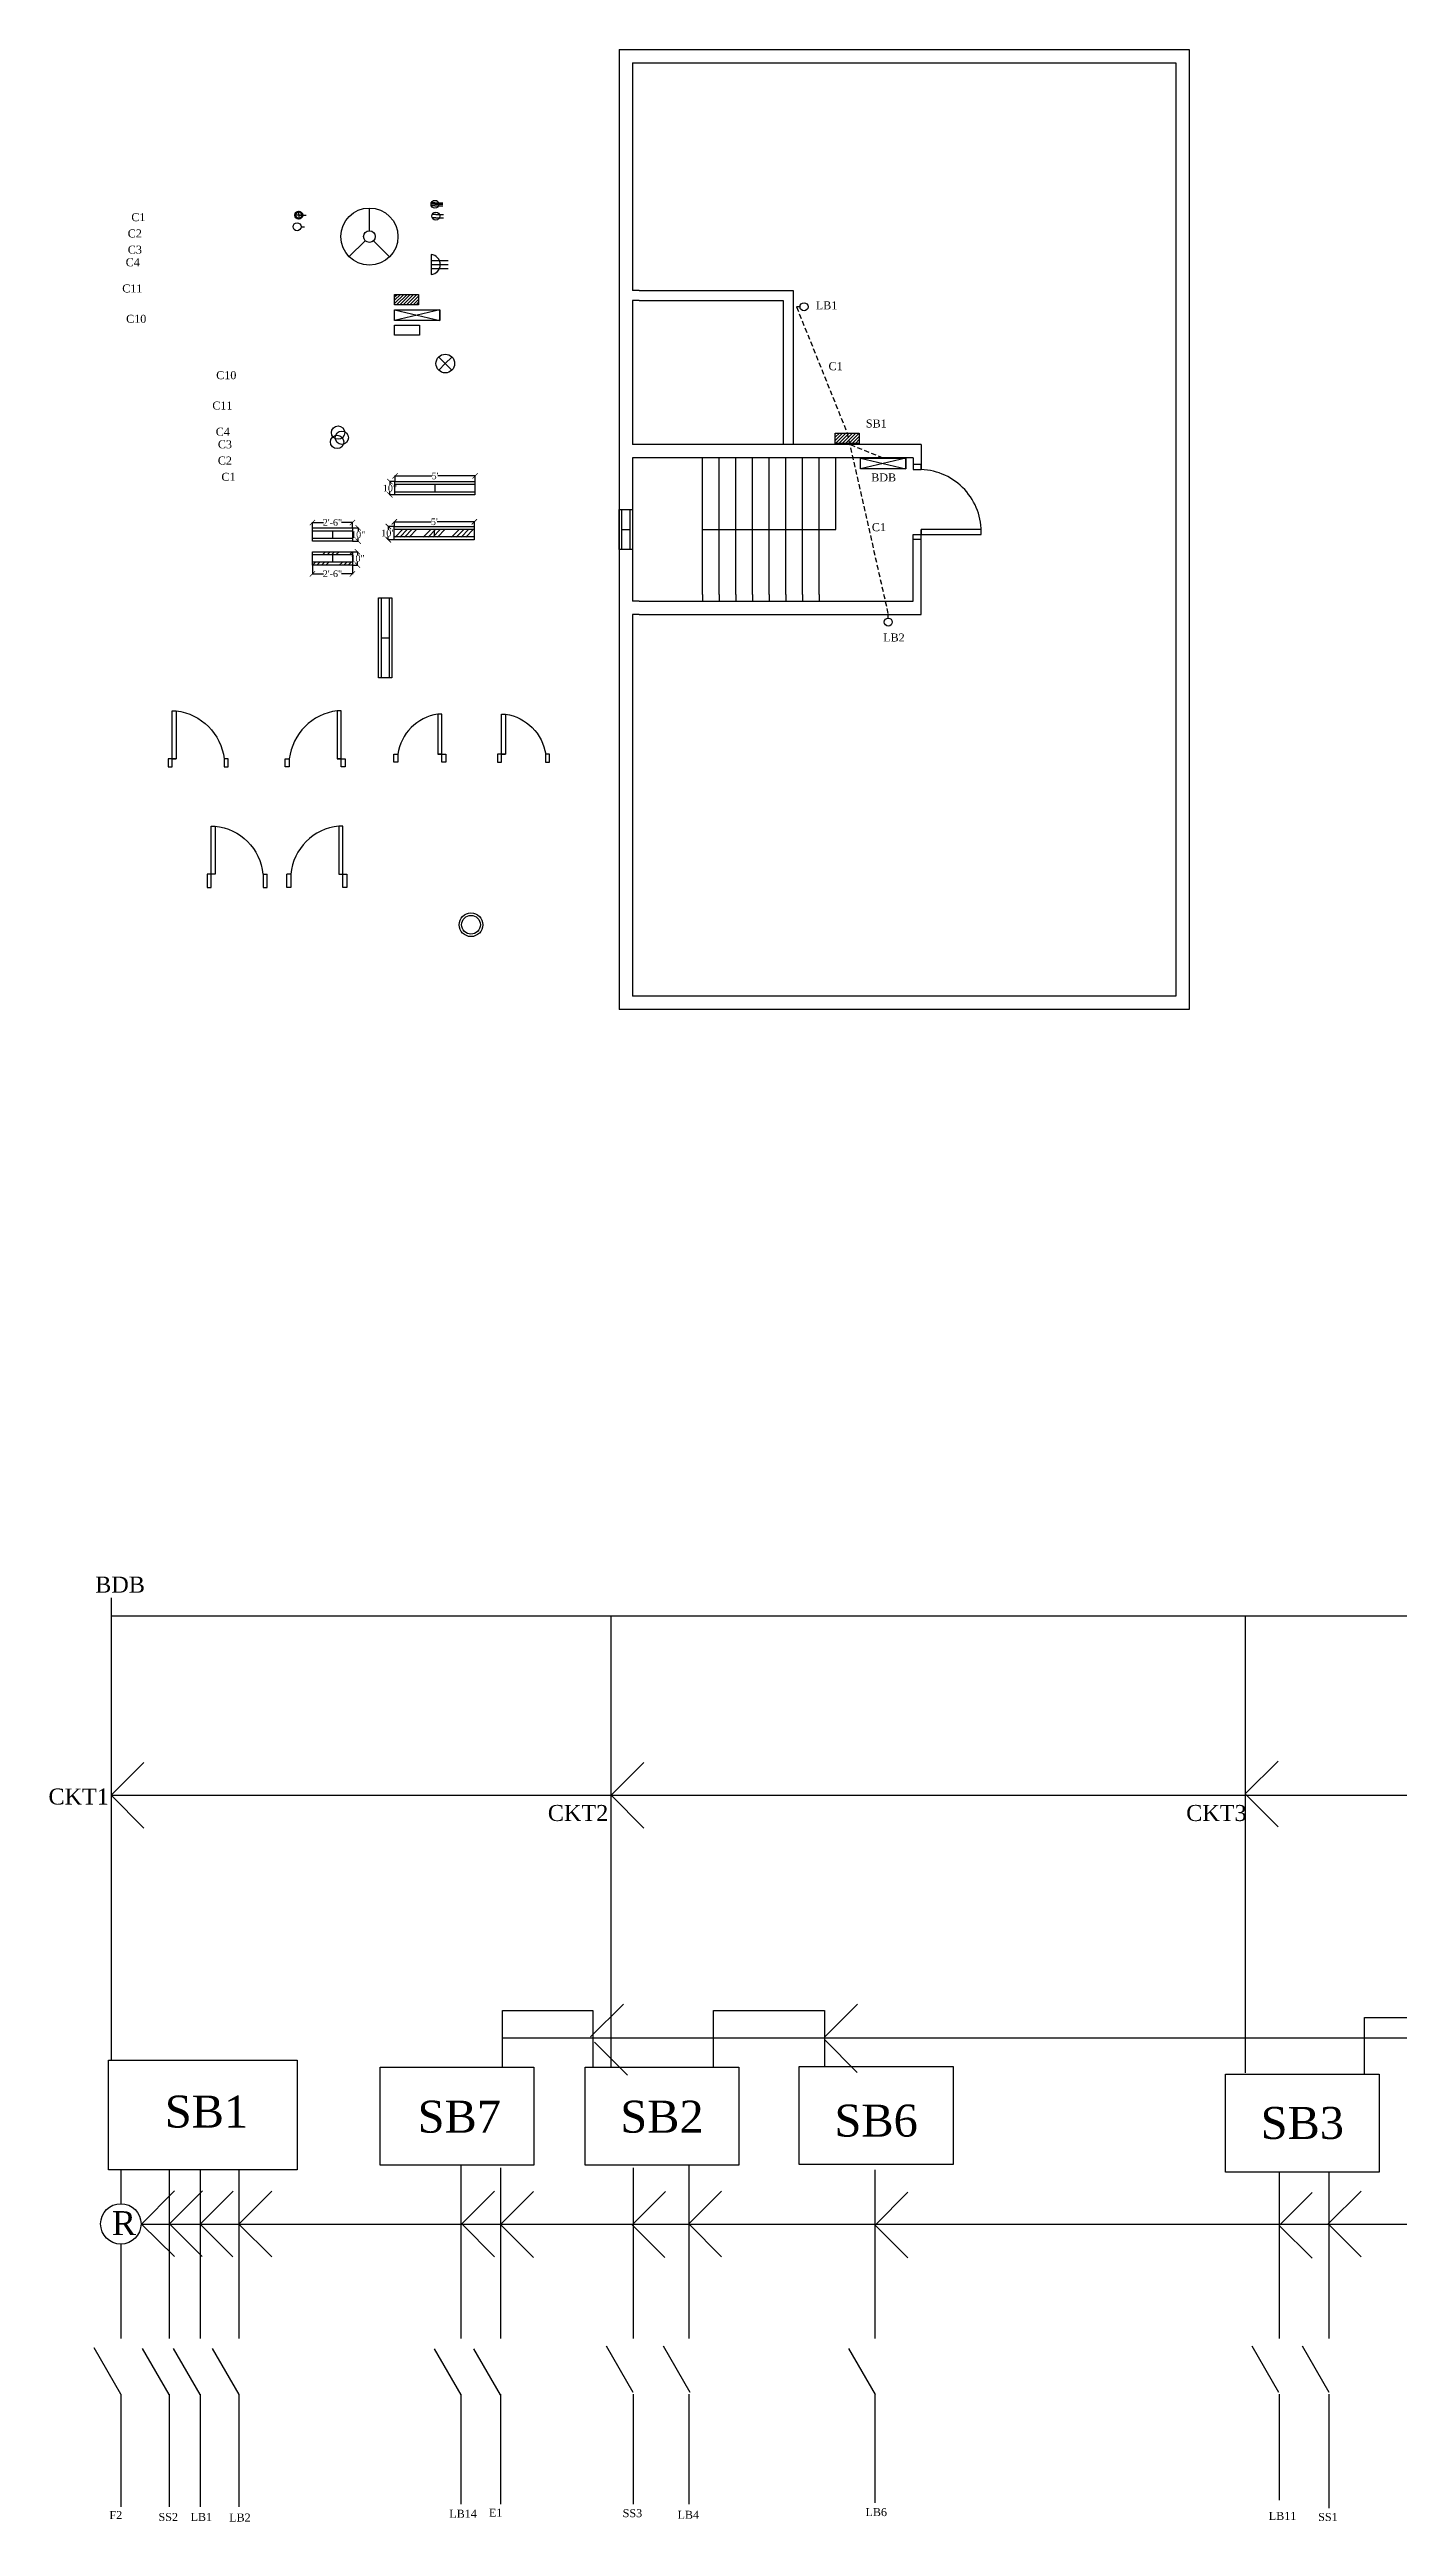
# Model space of a CAD drawing. Header units: inches. Extents: x -2152 to 9073, y -5017 to 214.
# Drawn here: x 328 to 1339, y -1750 to 104 of the extents above; entities that cross this region are included whole.
import ezdxf

# ---------------------------------------------------------------- set-up
doc = ezdxf.new("R2010")
doc.units = ezdxf.units.IN
doc.header["$LTSCALE"] = 15
doc.header["$MEASUREMENT"] = 0
doc.header["$PDMODE"] = 1
doc.header["$PDSIZE"] = 120
doc.linetypes.add('HIDDEN', pattern=[0.375, 0.25, -0.125])
for name, color, linetype in [('Doors', 46, 'Continuous'), ('Electrical', 7, 'Continuous'), ('Emergency', 130, 'HIDDEN'), ('Fittings', 7, 'Continuous'), ('Hidden', 242, 'HIDDEN'), ('Text', 7, 'Continuous'), ('Windows', 140, 'Continuous')]:
    doc.layers.add(name, color=color, linetype=linetype)
doc.styles.get("Standard").update_dxf_attribs({"font": 'times.ttf'})
doc.dimstyles.get("Standard").update_dxf_attribs({"dimtxt": 5, "dimasz": 4, "dimexe": 0.18, "dimexo": 0.0625, "dimgap": 0.09, "dimtad": 0, "dimtih": 1, "dimtoh": 1, "dimdec": 4, "dimzin": 0, "dimdsep": 46, "dimlunit": 4, "dimtxsty": 'Standard', "dimblk": 'ARCHTICK', "dimcen": 6, "dimadec": 0, "dimazin": 0, "dimtfac": 1, "dimtdec": 4, "dimtofl": 0, "dimtmove": 0, "dimatfit": 3, "dimfxl": 1, "dimtolj": 1, "dimtzin": 0, "dimarcsym": 0})

# ---------------------------------------------------------------- blocks, each defined once
blk = doc.blocks.new('Window Big')
at = {"layer": 'Windows'}
for p, q in [((367.2, -212.7), (439.2, -212.7)), ((367.2, -224.7), (367.2, -212.7)), ((367.2, -215.2), (439.2, -215.2)), ((439.2, -222.2), (367.2, -222.2)), ((403.2, -215.2), (403.2, -222.2)), ((439.2, -212.7), (439.2, -224.7)), ((439.2, -224.7), (367.2, -224.7))]:
    blk.add_line(p, q, dxfattribs=at)
blk = doc.blocks.new('Window Toilet')
at = {"layer": 'Windows'}
for p, q in [((293, -254.5), (329, -254.5)), ((293, -266.5), (293, -254.5)), ((293, -257), (329, -257)), ((329, -264), (293, -264)), ((329, -266.5), (293, -266.5)), ((311, -257), (311, -264)), ((329, -254.5), (329, -266.5))]:
    blk.add_line(p, q, dxfattribs=at)
blk = doc.blocks.new('SLIDING WINDOW DOOR')
at = {"layer": 'Windows'}
h = blk.add_hatch(dxfattribs=at)
h.set_pattern_fill('ANSI34', color=256, scale=30, style=0)
h.paths.add_polyline_path([(625.8, -247.3), (625.8, -238.5), (580.8, -238.5), (580.8, -247.3)])
h.paths.add_polyline_path([(670.8, -247.3), (670.8, -238.5), (625.8, -238.5), (625.8, -247.3)])
at = {"layer": 'Windows', "xscale": 1.25, "yscale": 1.25, "zscale": 1.25}
blk.add_blockref('Window Big', (121.8, 30.5), dxfattribs=at)
blk = doc.blocks.new('STAIR WINDOW')
at = {"layer": 'Windows'}
h = blk.add_hatch(dxfattribs=at)
h.set_pattern_fill('ANSI34', color=256, scale=30, style=0)
h.paths.add_polyline_path([(511.5, -251), (511.5, -254.3), (558.8, -254.3), (558.8, -251)])
h.paths.add_polyline_path([(511.5, -263.5), (511.5, -266.7), (558.8, -266.7), (558.8, -263.5)])
at = {"layer": 'Windows', "xscale": 1.313380321480054, "yscale": 1.313380321480054, "zscale": 1.313380321480054}
blk.add_blockref('Window Toilet', (126.7, 83.3), dxfattribs=at)
blk = doc.blocks.new('_ArchTick')
at = {"color": 0, "linetype": 'ByBlock', "const_width": 0.15}
blk.add_lwpolyline([(-0.5, -0.5), (0.5, 0.5)], dxfattribs=at)
blk = doc.blocks.new('*D51')
at = {"color": 0, "lineweight": -2, "transparency": 16777216}
for p, q in [((586.8, -220), (582.9, -220)), ((583.1, -220), (583.1, -222.4)), ((586.8, -230), (582.9, -230)), ((583.1, -230), (583.1, -227.6))]:
    blk.add_line(p, q, dxfattribs=at)
at = {"layer": 'Defpoints', "color": 0, "transparency": 16777216}
for p in [(586.9, -220), (583.1, -230), (586.9, -230)]:
    blk.add_point(p, dxfattribs=at)
at = {"color": 0, "lineweight": -2, "transparency": 16777216, "xscale": 4, "yscale": 4, "zscale": 4}
for p, rotation in [((583.1, -220), 90), ((583.1, -230), 270)]:
    blk.add_blockref('_ArchTick', p, dxfattribs=dict(at, rotation=rotation))
at = {"color": 0, "transparency": 16777216, "insert": (583.1, -225), "char_height": 5, "attachment_point": 5}
blk.add_mtext('\\A1;10"', dxfattribs=at)
blk = doc.blocks.new('*D52')
at = {"color": 0, "lineweight": -2, "transparency": 16777216}
for p, q in [((586.9, -219.9), (586.9, -215.6)), ((586.9, -215.8), (614.6, -215.8)), ((646.9, -215.8), (619.1, -215.8)), ((646.9, -219.9), (646.9, -215.6))]:
    blk.add_line(p, q, dxfattribs=at)
at = {"layer": 'Defpoints', "color": 0, "transparency": 16777216}
for p in [(586.9, -220), (646.9, -215.8), (646.9, -220)]:
    blk.add_point(p, dxfattribs=at)
at = {"color": 0, "lineweight": -2, "transparency": 16777216, "xscale": 4, "yscale": 4, "zscale": 4, "rotation": 180}
blk.add_blockref('_ArchTick', (586.9, -215.8), dxfattribs=at)
at = {"color": 0, "lineweight": -2, "transparency": 16777216, "xscale": 4, "yscale": 4, "zscale": 4}
blk.add_blockref('_ArchTick', (646.9, -215.8), dxfattribs=at)
at = {"color": 0, "transparency": 16777216, "insert": (616.9, -215.8), "char_height": 5, "attachment_point": 5}
blk.add_mtext("\\A1;5'", dxfattribs=at)
blk = doc.blocks.new('*D53')
at = {"color": 0, "lineweight": -2, "transparency": 16777216}
for p, q in [((586.4, -253.6), (586.4, -250)), ((586.4, -250.2), (614.1, -250.2)), ((646.4, -250.2), (618.6, -250.2)), ((646.4, -253.6), (646.4, -250))]:
    blk.add_line(p, q, dxfattribs=at)
at = {"layer": 'Defpoints', "color": 0, "transparency": 16777216}
for p in [(586.4, -253.7), (646.4, -250.2), (646.4, -253.7)]:
    blk.add_point(p, dxfattribs=at)
at = {"color": 0, "lineweight": -2, "transparency": 16777216, "xscale": 4, "yscale": 4, "zscale": 4, "rotation": 180}
blk.add_blockref('_ArchTick', (586.4, -250.2), dxfattribs=at)
at = {"color": 0, "lineweight": -2, "transparency": 16777216, "xscale": 4, "yscale": 4, "zscale": 4}
blk.add_blockref('_ArchTick', (646.4, -250.2), dxfattribs=at)
at = {"color": 0, "transparency": 16777216, "insert": (616.4, -250.2), "char_height": 5, "attachment_point": 5}
blk.add_mtext("\\A1;5'", dxfattribs=at)
blk = doc.blocks.new('*D54')
at = {"color": 0, "lineweight": -2, "transparency": 16777216}
for p, q in [((525, -254.8), (525, -250.5)), ((525, -250.7), (533.2, -250.7)), ((555, -250.7), (546.9, -250.7)), ((555, -254.8), (555, -250.5))]:
    blk.add_line(p, q, dxfattribs=at)
at = {"layer": 'Defpoints', "color": 0, "transparency": 16777216}
for p in [(525, -254.8), (555, -250.7), (555, -254.8)]:
    blk.add_point(p, dxfattribs=at)
at = {"color": 0, "lineweight": -2, "transparency": 16777216, "xscale": 4, "yscale": 4, "zscale": 4, "rotation": 180}
blk.add_blockref('_ArchTick', (525, -250.7), dxfattribs=at)
at = {"color": 0, "lineweight": -2, "transparency": 16777216, "xscale": 4, "yscale": 4, "zscale": 4}
blk.add_blockref('_ArchTick', (555, -250.7), dxfattribs=at)
at = {"color": 0, "transparency": 16777216, "insert": (540, -250.7), "char_height": 5, "attachment_point": 5}
blk.add_mtext('\\A1;2\'-6"', dxfattribs=at)
blk = doc.blocks.new('*D55')
at = {"color": 0, "lineweight": -2, "transparency": 16777216}
for p, q in [((555.1, -254.8), (559.5, -254.8)), ((559.3, -254.8), (559.3, -257.2)), ((555.1, -264.8), (559.5, -264.8)), ((559.3, -264.8), (559.3, -262.5))]:
    blk.add_line(p, q, dxfattribs=at)
at = {"layer": 'Defpoints', "color": 0, "transparency": 16777216}
for p in [(555, -254.8), (555, -264.8), (559.3, -264.8)]:
    blk.add_point(p, dxfattribs=at)
at = {"color": 0, "lineweight": -2, "transparency": 16777216, "xscale": 4, "yscale": 4, "zscale": 4}
for p, rotation in [((559.3, -254.8), 90), ((559.3, -264.8), 270)]:
    blk.add_blockref('_ArchTick', p, dxfattribs=dict(at, rotation=rotation))
at = {"color": 0, "transparency": 16777216, "insert": (559.3, -259.8), "char_height": 5, "attachment_point": 5}
blk.add_mtext('\\A1;10"', dxfattribs=at)
blk = doc.blocks.new('*D56')
at = {"color": 0, "lineweight": -2, "transparency": 16777216}
for p, q in [((555.1, -272.7), (559, -272.7)), ((558.8, -272.7), (558.8, -275)), ((555.1, -282.7), (559, -282.7)), ((558.8, -282.7), (558.8, -280.3))]:
    blk.add_line(p, q, dxfattribs=at)
at = {"layer": 'Defpoints', "color": 0, "transparency": 16777216}
for p in [(555, -272.7), (555, -282.7), (558.8, -282.7)]:
    blk.add_point(p, dxfattribs=at)
at = {"color": 0, "lineweight": -2, "transparency": 16777216, "xscale": 4, "yscale": 4, "zscale": 4}
for p, rotation in [((558.8, -272.7), 90), ((558.8, -282.7), 270)]:
    blk.add_blockref('_ArchTick', p, dxfattribs=dict(at, rotation=rotation))
at = {"color": 0, "transparency": 16777216, "insert": (558.8, -277.7), "char_height": 5, "attachment_point": 5}
blk.add_mtext('\\A1;10"', dxfattribs=at)
blk = doc.blocks.new('*D57')
at = {"color": 0, "lineweight": -2, "transparency": 16777216}
for p, q in [((525, -282.7), (525, -289.4)), ((525, -289.2), (533.2, -289.2)), ((555, -289.2), (546.9, -289.2)), ((555, -282.7), (555, -289.4))]:
    blk.add_line(p, q, dxfattribs=at)
at = {"layer": 'Defpoints', "color": 0, "transparency": 16777216}
for p in [(525, -282.6), (555, -282.6), (555, -289.2)]:
    blk.add_point(p, dxfattribs=at)
at = {"color": 0, "lineweight": -2, "transparency": 16777216, "xscale": 4, "yscale": 4, "zscale": 4, "rotation": 180}
blk.add_blockref('_ArchTick', (525, -289.2), dxfattribs=at)
at = {"color": 0, "lineweight": -2, "transparency": 16777216, "xscale": 4, "yscale": 4, "zscale": 4}
blk.add_blockref('_ArchTick', (555, -289.2), dxfattribs=at)
at = {"color": 0, "transparency": 16777216, "insert": (540, -289.2), "char_height": 5, "attachment_point": 5}
blk.add_mtext('\\A1;2\'-6"', dxfattribs=at)
blk = doc.blocks.new('*D58')
at = {"color": 0, "lineweight": -2, "transparency": 16777216}
for p, q in [((586.3, -253.7), (581.7, -253.7)), ((581.9, -253.7), (581.9, -256)), ((586.3, -263.7), (581.7, -263.7)), ((581.9, -263.7), (581.9, -261.3))]:
    blk.add_line(p, q, dxfattribs=at)
at = {"layer": 'Defpoints', "color": 0, "transparency": 16777216}
for p in [(586.4, -253.7), (581.9, -263.7), (586.4, -263.7)]:
    blk.add_point(p, dxfattribs=at)
at = {"color": 0, "lineweight": -2, "transparency": 16777216, "xscale": 4, "yscale": 4, "zscale": 4}
for p, rotation in [((581.9, -253.7), 90), ((581.9, -263.7), 270)]:
    blk.add_blockref('_ArchTick', p, dxfattribs=dict(at, rotation=rotation))
at = {"color": 0, "transparency": 16777216, "insert": (581.9, -258.7), "char_height": 5, "attachment_point": 5}
blk.add_mtext('\\A1;10"', dxfattribs=at)
blk = doc.blocks.new('Main door')
at = {"layer": 'Doors'}
for p, q in [((547.7, -478.4), (544.7, -478.4)), ((544.7, -478.4), (544.7, -514.4)), ((547.7, -514.4), (547.7, -478.4)), ((505.7, -524.4), (505.7, -514.4)), ((505.7, -514.4), (505.7, -514.4)), ((508.7, -514.4), (505.7, -514.4)), ((508.7, -514.4), (508.7, -524.4)), ((544.7, -514.4), (547.7, -514.4)), ((547.7, -514.4), (550.7, -514.4)), ((547.7, -524.4), (547.7, -514.4)), ((550.7, -514.4), (550.7, -524.4)), ((508.7, -524.4), (505.7, -524.4)), ((550.7, -524.4), (547.7, -524.4))]:
    blk.add_line(p, q, dxfattribs=at)
blk.add_arc((548.6, -518.2), 40, 95.499, 174.501, dxfattribs=at)
blk = doc.blocks.new('door 2')
at = {"layer": 'Doors'}
for p, q in [((622, -394.5), (619, -394.5)), ((619, -394.5), (619, -424.5)), ((622, -424.5), (622, -394.5)), ((586, -430.5), (586, -424.5)), ((586, -424.5), (589, -424.5)), ((589, -424.5), (589, -430.5)), ((619, -424.5), (622, -424.5)), ((622, -424.5), (619, -424.5)), ((622, -424.5), (625, -424.5)), ((622, -430.5), (622, -424.5)), ((625, -424.5), (625, -430.5)), ((589, -430.5), (586, -430.5)), ((625, -430.5), (622, -430.5))]:
    blk.add_line(p, q, dxfattribs=at)
blk.add_arc((624.2, -429.7), 35.6, 98.4137, 171.5863, dxfattribs=at)
blk = doc.blocks.new('door 1')
at = {"layer": 'Doors'}
for p, q in [((546.5, -392), (543.5, -392)), ((543.5, -392), (543.5, -428)), ((546.5, -428), (546.5, -392)), ((504.5, -428), (507.5, -428)), ((507.5, -434), (504.5, -434)), ((507.5, -428), (507.5, -434)), ((543.5, -428), (546.5, -428)), ((546.5, -428), (543.5, -428)), ((546.5, -428), (549.5, -428)), ((546.5, -434), (546.5, -428)), ((549.5, -434), (546.5, -434)), ((549.5, -428), (549.5, -434))]:
    blk.add_line(p, q, dxfattribs=at)
blk.add_arc((548.5, -432.9), 41.2, 96.8892, 173.1108, dxfattribs=at)
blk = doc.blocks.new("door 1'")
at = {"layer": 'Doors'}
blk.add_line((-45, 0), (-45, 6), dxfattribs=at)
blk.add_blockref('door 1', (-549.5, 434), dxfattribs=at)
blk = doc.blocks.new("door3'")
at = {"layer": 'Doors', "xscale": -1}
blk.add_blockref("door 1'", (0, -6), dxfattribs=at)
blk = doc.blocks.new('door modified')
at = {"layer": 'Doors'}
for p, q in [((52.5, 51), (48.75, 51)), ((48.75, 51), (48.75, 6)), ((52.5, 6), (52.5, 51)), ((0, 6), (3.75, 6)), ((0, 6), (0, 0)), ((0, 0), (3.75, 0)), ((3.75, 0), (3.75, 6)), ((48.75, 6), (52.5, 6)), ((56.25, 6), (52.5, 6)), ((52.5, 0), (52.5, 6)), ((56.25, 0), (52.5, 0)), ((56.25, 6), (56.25, 0))]:
    blk.add_line(p, q, dxfattribs=at)
blk.add_arc((50.625, 4.125), 46.912, 87.70939, 177.70939, dxfattribs=at)
blk = doc.blocks.new('3 pin 15A socket')
at = {"layer": 'Fittings'}
for p, q in [((-250.4, -367.2), (-255.4, -367.2)), ((-250.4, -365.2), (-254.9, -365.2)), ((-250.4, -369.2), (-254.9, -369.2)), ((-250.4, -365.2), (-240.5, -365.2)), ((-250.4, -367.2), (-240.5, -367.2)), ((-250.4, -369.2), (-240.5, -369.2))]:
    blk.add_line(p, q, dxfattribs=at)
blk.add_circle((-250.4, -367.2), 5, dxfattribs=at)
blk = doc.blocks.new('2pin 5A socket at SB')
at = {"layer": 'Fittings'}
for p, q in [((-249.4, -380), (-254, -380)), ((-249.4, -384), (-254, -384)), ((-249.4, -380), (-239.6, -380)), ((-249.4, -384), (-239.6, -384))]:
    blk.add_line(p, q, dxfattribs=at)
blk.add_circle((-249.4, -382), 5, dxfattribs=at)
blk = doc.blocks.new('switch board')
at = {"layer": 'Fittings'}
h = blk.add_hatch(dxfattribs=at)
h.set_pattern_fill('ANSI31', color=256, scale=14, style=0)
h.paths.add_polyline_path([(-262.5, -452.6), (-262.5, -444.8), (-280.5, -444.8), (-280.5, -452.6)])
blk.add_lwpolyline([(-280.5, -444.8), (-262.5, -444.8), (-262.5, -452.6), (-280.5, -452.6)], close=True, dxfattribs=at)
blk = doc.blocks.new('MDB')
at = {"layer": 'Fittings'}
for p, q in [((-280.5, -456.4), (-246.6, -464.4)), ((-246.6, -456.4), (-280.5, -464.4)), ((-246.6, -464.4), (-246.6, -456.4))]:
    blk.add_line(p, q, dxfattribs=at)
blk.add_lwpolyline([(-280.5, -456.4), (-246.6, -456.4), (-246.6, -464.4), (-280.5, -464.4)], close=True, dxfattribs=at)
blk = doc.blocks.new('fan')
at = {"layer": 'Fittings'}
for p, q in [((-299.4, -397), (-299.4, -380)), ((-302.6, -404.5), (-314.6, -416.4)), ((-296.3, -404.5), (-284.3, -416.5))]:
    blk.add_line(p, q, dxfattribs=at)
for radius in [21.4, 4.39]:
    blk.add_circle((-299.4, -401.4), radius, dxfattribs=at)
blk = doc.blocks.new('LBulb')
blk.add_line((-245.4, -401.1), (-241, -401.1))
blk.add_circle((-250.4, -401.1), 5.03)
blk = doc.blocks.new('exhaust')
at = {"layer": 'Electrical'}
for q in [(-247.4, -491.7), (-247.4, -501.6), (-237.6, -491.7), (-237.6, -501.6)]:
    blk.add_line((-242.5, -496.6), q, dxfattribs=at)
blk.add_circle((-242.5, -496.6), 7, dxfattribs=at)
blk = doc.blocks.new('P socket')
at = {"layer": 'Electrical'}
for p, q in [((-253.1, -414.8), (-253.1, -429.9)), ((-253.1, -419.4), (-240.4, -419.4)), ((-253.1, -422.4), (-240.4, -422.4)), ((-253.1, -425.4), (-240.4, -425.4))]:
    blk.add_line(p, q, dxfattribs=at)
blk.add_arc((-253.9, -422.4), 7.58, 275.7142, 84.2858, dxfattribs=at)
blk = doc.blocks.new('stair lights')
at = {"layer": 'Electrical'}
for radius in [8.89, 7.02]:
    blk.add_circle((-287, -241.6), radius, dxfattribs=at)

msp = doc.modelspace()

# ---------------------------------------------------------------- linework, layer by layer
for p, q in [((755, 104), (1182.5, 104)), ((755, 104), (755, 81)), ((765, 94), (1172.5, 94)), ((765, 94), (765, 81)), ((1172.5, 94), (1172.5, -606)), ((1182.5, 104), (1182.5, -616)), ((755, 81), (755, -184.25)), ((765, 81), (765, -76.75)), ((511.71962, -20.24858), (514.71961, -17.24771)), ((514.71961, -20.24771), (514.71961, -17.24771)), ((514.71961, -17.24771), (517.71961, -20.24771)), ((514.71961, -20.24771), (511.71962, -20.24858)), ((514.71961, -23.24771), (511.71962, -20.24858)), ((514.71961, -20.24771), (517.71961, -20.24771)), ((517.71961, -20.24771), (514.71961, -20.24771)), ((514.71961, -20.24771), (514.71961, -20.24771)), ((514.71961, -20.24771), (514.71961, -20.24771)), ((514.71961, -20.24771), (514.71961, -20.24771)), ((514.71961, -20.24771), (514.71961, -20.24771)), ((514.71961, -20.24771), (514.71961, -20.24771)), ((514.71961, -20.24771), (514.71961, -20.24771)), ((514.71961, -20.24771), (514.71961, -20.24771)), ((514.71961, -20.24771), (514.71961, -23.24771)), ((517.71961, -20.24771), (514.71961, -23.24771)), ((770, -76.75), (765, -76.75)), ((770, -84.25), (765, -84.3125)), ((765, -84.3125), (765, -184.25)), ((770, -76.75), (878, -76.75)), ((770, -84.25), (878, -84.25)), ((878, -76.75), (885.5, -76.75)), ((878, -84.25), (878, -192.25)), ((885.5, -76.75), (885.5, -84.25)), ((885.5, -84.25), (885.5, -192.25)), ((755, -184.25), (755, -327.75)), ((765, -184.25), (765, -192.25)), ((770, -192.25), (765, -192.25)), ((765, -202.25), (765, -309.75)), ((770, -202.25), (765, -202.25)), ((981.5, -192.25), (770, -192.25)), ((975.5, -202.25), (770, -202.25)), ((817.5, -207.25), (817.5, -202.25)), ((830, -207.25), (830, -202.25)), ((842.5, -207.25), (842.5, -202.25)), ((855, -207.25), (855, -202.25)), ((867.5, -207.25), (867.5, -202.25)), ((880, -207.25), (880, -202.25)), ((892.5, -207.25), (892.5, -202.25)), ((905, -207.25), (905, -202.25)), ((917.5, -207.25), (917.5, -202.25)), ((975.5, -202.25), (975.5, -207.25)), ((981.5, -192.25), (981.5, -207.25)), ((817.5, -304.75), (817.5, -207.25)), ((830, -304.75), (830, -207.25)), ((842.5, -304.75), (842.5, -207.25)), ((855, -304.75), (855, -207.25)), ((867.5, -304.75), (867.5, -207.25)), ((880, -304.75), (880, -207.25)), ((892.5, -304.75), (892.5, -207.25)), ((905, -304.75), (905, -207.25)), ((917.5, -256), (917.5, -207.25)), ((981.5, -211), (981.5, -207.25)), ((817.5, -256), (917.5, -256)), ((981.5, -304.75), (981.5, -256)), ((975.5, -304.75), (975.5, -259.75)), ((770, -309.75), (765, -309.75)), ((770, -309.75), (926, -309.75)), ((817.5, -304.75), (817.5, -309.75)), ((830, -304.75), (830, -309.75)), ((842.5, -304.75), (842.5, -309.75)), ((855, -304.75), (855, -309.75)), ((867.5, -304.75), (867.5, -309.75)), ((880, -304.75), (880, -309.75)), ((892.5, -304.75), (892.5, -309.75)), ((905, -304.75), (905, -309.75)), ((926, -309.75), (975.5, -309.75)), ((975.5, -309.75), (975.5, -304.75)), ((981.5, -319.75), (981.5, -304.75)), ((755, -327.75), (755, -593)), ((765, -319.75), (765, -327.75)), ((770, -319.75), (765, -319.75)), ((765, -327.75), (765, -593)), ((770, -319.75), (926, -319.75)), ((926, -319.75), (981.5, -319.75)), ((755, -593), (755, -616)), ((765, -593), (765, -606)), ((1172.5, -606), (765, -606)), ((1182.5, -616), (755, -616)), ((373.95563, -1057.18213), (373.95563, -1403.8837)), ((374.21304, -1182.98964), (374.21304, -1057.84703)), ((374.21304, -1070.66652), (2076.66154, -1070.66652)), ((748.89787, -1408.93621), (748.89787, -1070.66652)), ((1224.48081, -1070.66652), (1224.48081, -1413.37318)), ((398.59414, -1180.49964), (373.95563, -1205.13815)), ((773.53637, -1180.49964), (748.89787, -1205.13815)), ((1249.11932, -1179.5188), (1224.48081, -1204.15731)), ((1224.48081, -1204.15731), (1249.10318, -1228.77968)), ((373.95563, -1205.13815), (2080.63659, -1205.13815)), ((373.95563, -1205.13815), (398.578, -1229.76051)), ((748.89787, -1205.13815), (773.52023, -1229.76051)), ((667.53101, -1409.06318), (667.53101, -1366.53077)), ((667.53101, -1366.58644), (735.31414, -1366.58644)), ((758.19009, -1361.7149), (733.55158, -1386.35341)), ((735.31414, -1366.58644), (735.31414, -1409.11886)), ((825.72681, -1409.06318), (825.72681, -1366.53077)), ((825.72681, -1366.53077), (908.91973, -1366.58644)), ((908.91973, -1366.58644), (908.91973, -1409.11886)), ((933.83442, -1361.69847), (909.19591, -1386.33698)), ((667.80717, -1387.09772), (2072.69333, -1387.09772)), ((736.50712, -1390.28695), (761.12949, -1414.90932)), ((908.9136, -1388.31758), (933.53597, -1412.93995)), ((1313.96649, -1414.35402), (1313.96649, -1371.8216)), ((1313.96649, -1371.8216), (1389.12386, -1371.8216)), ((636.33192, -1482.99714), (636.33192, -1612.57963)), ((807.18041, -1482.99714), (807.18041, -1612.57963)), ((381.30105, -1485.9012), (381.30105, -1511.25122)), ((417.49344, -1486.60869), (417.49344, -1612.57963)), ((440.7871, -1485.96207), (440.7871, -1612.57963)), ((469.90416, -1485.96207), (469.90416, -1612.57963)), ((666.0447, -1484.4818), (666.0447, -1612.57963)), ((765.58252, -1484.4818), (765.58252, -1511.32131)), ((946.83048, -1485.96646), (946.83048, -1612.57963)), ((1249.90085, -1487.45113), (1249.90085, -1612.57963)), ((1287.04183, -1487.45113), (1287.04183, -1612.57963)), ((421.45291, -1501.7624), (396.81441, -1526.86369)), ((442.43067, -1501.7624), (417.79217, -1526.4009)), ((465.43598, -1501.98835), (440.79747, -1526.62685)), ((494.52137, -1502.09291), (469.88286, -1526.73141)), ((661.52995, -1501.91831), (636.89145, -1526.55681)), ((690.72035, -1502.3603), (666.08184, -1526.9988)), ((789.73305, -1502.3603), (765.09454, -1526.9988)), ((765.58252, -1508.12451), (765.58252, -1612.57963)), ((831.80733, -1501.91831), (807.16882, -1526.55681)), ((971.56746, -1502.80228), (946.92895, -1527.44079)), ((1274.62869, -1503.10332), (1249.99018, -1527.74183)), ((1311.31787, -1501.88114), (1286.67936, -1526.51965)), ((396.43336, -1526.73677), (491.50889, -1526.73677)), ((396.81441, -1526.86369), (421.43678, -1551.02327)), ((417.79217, -1526.4009), (442.41454, -1551.02327)), ((440.79747, -1526.62685), (465.41984, -1551.24922)), ((469.88286, -1526.73141), (494.50523, -1551.35378)), ((491.76886, -1526.73677), (750.07285, -1526.73677)), ((636.89145, -1526.55681), (661.51381, -1551.17918)), ((666.08184, -1526.9988), (690.70421, -1551.62117)), ((748.36363, -1526.73677), (1389.1949, -1526.73677)), ((764.53301, -1526.9988), (789.15537, -1551.62117)), ((807.16882, -1526.55681), (831.79119, -1551.17918)), ((946.92895, -1527.44079), (971.55132, -1552.06316)), ((1249.99018, -1527.74183), (1274.61255, -1552.36419)), ((1286.67936, -1526.51965), (1311.30173, -1551.14202)), ((381.30105, -1541.60351), (381.30105, -1612.57963)), ((381.22268, -1654.12643), (361.22439, -1619.48839)), ((417.56593, -1654.52741), (397.56765, -1619.88937)), ((440.87032, -1654.52741), (420.87204, -1619.88937)), ((470.00083, -1654.52741), (450.00255, -1619.88937)), ((636.42467, -1654.78055), (616.42639, -1620.14251)), ((666.06178, -1654.78055), (646.0635, -1620.14251)), ((765.49471, -1652.9874), (745.49642, -1618.34936)), ((808.12057, -1652.9874), (788.12228, -1618.34936)), ((947.25779, -1654.59487), (927.25951, -1619.95682)), ((1249.66008, -1652.9874), (1229.66179, -1618.34936)), ((1287.46036, -1652.9874), (1267.46208, -1618.34936)), ((381.30105, -1654.25646), (381.30105, -1738.70731)), ((417.49344, -1654.25646), (417.49344, -1738.70731)), ((440.7871, -1654.25646), (440.7871, -1738.70731)), ((469.90416, -1654.25646), (469.90416, -1738.70731)), ((636.33192, -1654.25646), (636.33192, -1736.62861)), ((666.0447, -1654.25646), (666.0447, -1736.62861)), ((765.58252, -1654.25646), (765.58252, -1736.62861)), ((807.18041, -1654.25646), (807.18041, -1736.62861)), ((946.83048, -1654.25646), (946.83048, -1735.6432)), ((1249.90085, -1654.25646), (1249.90085, -1733.67239)), ((1287.04183, -1654.25646), (1287.04183, -1739.64735))]:
    msp.add_line(p, q)
for points in [[(372.17225, -1403.8837), (513.61419, -1403.8837), (513.61419, -1485.9012), (372.17225, -1485.9012)], [(890.07888, -1408.59647), (1005.32788, -1408.59647), (1005.32788, -1481.8887), (890.07888, -1481.8887)], [(575.76344, -1409.11886), (691.01244, -1409.11886), (691.01244, -1482.41109), (575.76344, -1482.41109)], [(729.42877, -1409.11886), (844.67777, -1409.11886), (844.67777, -1482.41109), (729.42877, -1482.41109)], [(1209.6329, -1414.35402), (1324.8819, -1414.35402), (1324.8819, -1487.64625), (1209.6329, -1487.64625)]]:
    msp.add_lwpolyline(points, close=True)
msp.add_circle((381.29113, -1526.54619), 15.14343)
at = {"layer": 'Fittings'}
msp.add_lwpolyline([(586.63823, -102.67354), (605.24099, -102.67354), (605.24099, -110.20606), (586.63823, -110.20606)], close=True, dxfattribs=at)
at = {"layer": 'Hidden'}
for p, q in [((887.99999, -89), (925.99859, -183.66008)), ((925.99859, -183.66008), (956.75, -319.74999)), ((952.91888, -202.48669), (925.99859, -191.5))]:
    msp.add_line(p, q, dxfattribs=at)
at = {"layer": 'Text'}
for centre in [(543.47742, -190.36397), (544.20507, -183.34068), (547.01667, -187.12481)]:
    msp.add_circle(centre, 5, dxfattribs=at)

# ---------------------------------------------------------------- block references
for name, p, xscale, yscale, zscale in [('LBulb', (664.12536, 219.02785), 0.5966070999190833, 0.5966070999190833, 0.5966070999190833), ('3 pin 15A socket', (766.27709, 206.94148), 0.5966070999190833, 0.5966070999190833, 0.5966070999190833), ('2pin 5A socket at SB', (766.27709, 206.94148), 0.5966070999190833, 0.5966070999190833, 0.5966070999190833), ('LBulb', (662.85816, 210.33244), 0.5966070999190833, 0.5966070999190833, 0.5966070999190833), ('SLIDING WINDOW DOOR', (199.12682, -96.75819), 0.666666666666643, 0.666666666666643, 0.666666666666643)]:
    msp.add_blockref(name, p, dxfattribs=dict(xscale=xscale, yscale=yscale, zscale=zscale))
for name, p in [('fan', (867.11543, 365.06082)), ('switch board', (867.11543, 365.06082)), ('MDB', (867.11543, 365.06082)), ('switch board', (1197.49905, 261.11932)), ('MDB', (1216.47719, 253.86877)), ("door3'", (416.91771, -427.9992))]:
    msp.add_blockref(name, p)
at = {"rotation": 270}
msp.add_blockref('door modified', (975.5, -207.25), dxfattribs=at)
at = {"layer": 'Doors'}
for name, p in [("door 1'", (549.54976, -433.9992)), ('door 2', (0, 0)), ('Main door', (0, 0))]:
    msp.add_blockref(name, p, dxfattribs=at)
at = {"layer": 'Doors', "xscale": -1}
for name, p in [('door 2', (1288.86305, 0)), ('Main door', (996.62722, 0))]:
    msp.add_blockref(name, p, dxfattribs=at)
at = {"layer": 'Electrical'}
for name, p in [('P socket', (867.11543, 365.06082)), ('exhaust', (867.11543, 365.06082)), ('stair lights', (930.88665, -310.74871))]:
    msp.add_blockref(name, p, dxfattribs=at)
at = {"layer": 'Fittings', "xscale": 0.5966070999190833, "yscale": 0.5966070999190833, "zscale": 0.5966070999190833}
for p, rotation in [((744.21768, -328.27556), 180), ((717.47444, -175.96768), 90)]:
    msp.add_blockref('LBulb', p, dxfattribs=dict(at, rotation=rotation))
at = {"layer": 'Windows'}
for name, p, xscale, yscale, zscale in [('Window Big', (280.85722, -42.74642), 0.8333333333333144, 0.8333333333333144, 0.8333333333333144), ('Window Toilet', (280.85722, -42.74642), 0.8333333333333144, 0.8333333333333144, 0.8333333333333144), ('STAIR WINDOW', (200.41954, -113.41944), 0.6344950656746846, 0.6344950656746846, 0.6344950656746846)]:
    msp.add_blockref(name, p, dxfattribs=dict(at, xscale=xscale, yscale=yscale, zscale=zscale))
at = {"layer": 'Windows', "xscale": 0.8333333333332575, "yscale": 0.8333333333332575, "zscale": 0.8333333333332575, "rotation": 90}
for name, p in [('Window Toilet', (542.91666, -515.15959)), ('Window Big', (397.34215, -673.24898))]:
    msp.add_blockref(name, p, dxfattribs=at)

# ---------------------------------------------------------------- texts
for s, insert, char_height, width, attachment_point in [('BDB', (362.10276, -1041.18213), 12, 47.1540693, 1), ('CKT1', (327.03368, -1200.08263), 12, 48.582976, 1), ('CKT2', (701.50567, -1212.41436), 12, 48.582976, 1), ('CKT3', (1180.19094, -1212.41436), 12, 48.582976, 1), ('\\PSB1', (414.29774, -1390.27286), 24, 275.4407156, 1), ('SB7', (635.106, -1446.30606), 24, 111.8128675, 5), ('SB2', (787.05327, -1446.30606), 24, 115.248998, 5), ('SB6', (947.70338, -1449.25508), 24, 115.248998, 5), ('SB3', (1267.2574, -1451.00013), 24, 115.248998, 5), ('R', (374.58247, -1516.97478), 18, 16.478243, 1), ('F2', (372.74734, -1741.86755), 6, 30.8402541, 1), ('LB14', (627.60814, -1740.8753), 6, 21.3371613, 1), ('E1', (657.35771, -1740.06078), 6, 21.3371613, 1), ('SS3', (757.60969, -1740.46804), 6, 21.3371613, 1), ('LB4', (798.77006, -1741.68983), 6, 21.3371613, 1), ('LB6', (939.7168, -1739.67569), 6, 21.3371613, 1), ('LB11', (1242.10285, -1742.52652), 6, 21.3371613, 1), ('SS2', (409.58046, -1743.31887), 6, 21.3371613, 1), ('LB1', (433.62464, -1743.31887), 6, 21.3371613, 1), ('LB2', (462.55915, -1743.72613), 6, 21.3371613, 1), ('SS1', (1279.18793, -1743.34104), 6, 21.3371613, 1)]:
    msp.add_mtext(s, dxfattribs=dict(insert=insert, char_height=char_height, width=width, attachment_point=attachment_point))
at = {"layer": 'Emergency', "char_height": 6}
for s, insert, width, attachment_point in [('C2', (386.49566, -30.9753), 14.2618909, 1), ('C1', (389.19637, -18.76545), 15.3397789, 1), ('C4', (384.95685, -52.60813), 16.5863363, 1), ('C3', (386.5365, -43.13873), 17.1129, 1), ('C11', (382.38939, -72.22006), 12.1197077, 1), ('C10', (385.29812, -94.98468), 15.998008, 1), ('C10', (452.84806, -143.35151), 15.998008, 7), ('C11', (449.93933, -166.11612), 12.1197077, 7), ('C4', (452.50679, -185.72806), 16.5863363, 7), ('C2', (454.0456, -207.36089), 14.2618909, 7), ('C3', (454.08644, -195.19745), 17.1129, 7), ('C1', (456.7463, -219.57074), 15.3397789, 7)]:
    msp.add_mtext(s, dxfattribs=dict(at, insert=insert, width=width, attachment_point=attachment_point))
at = {"layer": 'Hidden', "char_height": 6, "width": 15.3397789, "attachment_point": 1}
for insert in [(911.99265, -130.53675), (944.48915, -251.21465)]:
    msp.add_mtext('C1', dxfattribs=dict(at, insert=insert))
at = {"layer": 'Text', "char_height": 6, "attachment_point": 1}
for s, insert, width in [('LB1', (902.46485, -84.89679), 12), ('SB1', (940, -173.5), 25), ('BDB', (944.01141, -213.94051), 8), ('LB2', (952.99237, -333.95989), 12)]:
    msp.add_mtext(s, dxfattribs=dict(at, insert=insert, width=width))

# ---------------------------------------------------------------- dimensions: what is measured, and where the dimension line sits
for base, p1, p2, picture, middle in [((583.07509, -229.99576), (586.85571, -219.99576), (586.85571, -229.99576), '*D51', (583.07509, -224.99576)), ((559.30532, -264.82975), (555.02389, -254.82975), (555.02389, -264.82975), '*D55', (559.30532, -259.82975)), ((581.862, -263.66427), (586.36895, -253.6773), (586.36895, -263.66427), '*D58', (581.862, -258.67078)), ((558.84994, -282.66541), (554.99426, -272.66541), (554.99426, -282.66541), '*D56', (558.84994, -277.66541))]:
    dim = msp.add_linear_dim(base=base, p1=p1, p2=p2, angle=90, dimstyle='Standard')
    dim.commit()
    dim.dimension.update_dxf_attribs({"geometry": picture, "text_midpoint": middle})
for base, p1, p2, picture, middle in [((646.85571, -215.79114), (586.85571, -219.99576), (646.85571, -219.99576), '*D52', (616.85571, -215.79114)), ((555.02389, -250.69178), (525.02389, -254.82975), (555.02389, -254.82975), '*D54', (540.02389, -250.69178)), ((646.3584, -250.18516), (586.3584, -253.69856), (646.3584, -253.69856), '*D53', (616.3584, -250.18516)), ((555.03453, -289.23541), (525.03453, -282.62152), (555.03453, -282.62152), '*D57', (540.03453, -289.23541))]:
    dim = msp.add_linear_dim(base=base, p1=p1, p2=p2, dimstyle='Standard')
    dim.commit()
    dim.dimension.update_dxf_attribs({"geometry": picture, "text_midpoint": middle})

doc.saveas('drawing.dxf')
